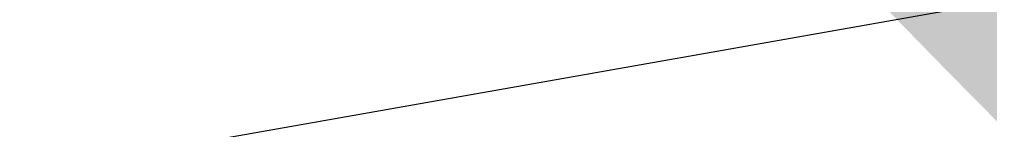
# Model space of a CAD drawing. Header units: millimetres. Extents: x 0 to 636307, y -180975 to 471719.
# Drawn here: x 575520.3 to 575534.34, y -59241.94 to -59240.34 of the extents above; entities that cross this region are included whole.
import ezdxf
from ezdxf import colors
from ezdxf.entities.mleader import LeaderData, LeaderLine
from ezdxf.enums import TextEntityAlignment as Align
from ezdxf.math import Vec2, Vec3

# ---------------------------------------------------------------- set-up
doc = ezdxf.new("R2018")
doc.units = ezdxf.units.MM
for name, color, linetype, lineweight in [('АР_Маркер экспликации', 239, 'Continuous', 13), ('АР_Номер помещения', 250, 'Continuous', 9), ('АР_Отметки', 7, 'Continuous', 5), ('АР_Размеры', 175, 'Continuous', 9), ('АР_Сущ Несущая стена', 250, 'Continuous', 50)]:
    doc.layers.add(name, color=color, linetype=linetype, lineweight=lineweight)
doc.layers.add('АР_Названия помещений', color=124, linetype='Continuous', lineweight=5, plot=False)
doc.layers.add('АР_Помещения_площадь', color=19, linetype='Continuous', lineweight=9, plot=False)
doc.styles.add('ISOCPEUR', font='', dxfattribs={"height": 250})
doc.styles.get("Standard").update_dxf_attribs({"font": 'GOST.TTF'})
doc.styles.get('ISOCPEUR').set_extended_font_data('ISOCPEUR', italic=True)

# ---------------------------------------------------------------- blocks, each defined once
blk = doc.blocks.new('_DotSmall')
at = {"color": 0, "linetype": 'ByBlock', "const_width": 0.5}
blk.add_lwpolyline([(-0.0625, 0, 1), (0.0625, 0, 1)], format="xyb", close=True, dxfattribs=at)
blk = doc.blocks.new('*U231')
at = {"color": 7, "style": 'ISOCPEUR', "width": 0.7, "flags": 1}
blk.add_attdef('КАТЕГОРИЯ', (-499.166, -2092.186), '', height=250, dxfattribs=at)
at = {"layer": 'АР_Номер помещения', "color": 7, "style": 'ISOCPEUR', "width": 0.7}
blk.add_attdef('НОМЕР_ПОМЕЩЕНИЯ', text='', height=300, dxfattribs=at).set_placement((-13874.5, 6637.552), align=Align.MIDDLE_CENTER)
at = {"layer": 'АР_Помещения_площадь', "color": 7, "lineweight": 30, "width": 0.7, "flags": 104}
blk.add_attdef('ИМЯ_ПОМЕЩЕНИЯ', text='', height=100, dxfattribs=at).set_placement((157.628, 1217.141), align=Align.MIDDLE_CENTER)
at = {"layer": 'АР_Помещения_площадь', "color": 7, "style": 'ISOCPEUR', "width": 0.7}
blk.add_attdef('ПЛОЩАДЬ_ПОМЕЩЕНИЯ', text='', height=200, dxfattribs=at).set_placement((-12654.582, 407.672), align=Align.MIDDLE_RIGHT)
blk = doc.blocks.new('*U229')
at = {"color": 7, "style": 'ISOCPEUR', "width": 0.7, "flags": 1}
blk.add_attdef('КАТЕГОРИЯ', (-499.166, -2092.186), '', height=250, dxfattribs=at)
at = {"layer": 'АР_Номер помещения', "color": 7, "style": 'ISOCPEUR', "width": 0.7}
blk.add_attdef('НОМЕР_ПОМЕЩЕНИЯ', text='', height=300, dxfattribs=at).set_placement((-17424.901, 1870.773), align=Align.MIDDLE_CENTER)
at = {"layer": 'АР_Помещения_площадь', "color": 7, "lineweight": 30, "width": 0.7, "flags": 104}
blk.add_attdef('ИМЯ_ПОМЕЩЕНИЯ', text='', height=100, dxfattribs=at).set_placement((157.628, 1217.141), align=Align.MIDDLE_CENTER)
at = {"layer": 'АР_Помещения_площадь', "color": 7, "style": 'ISOCPEUR', "width": 0.7}
blk.add_attdef('ПЛОЩАДЬ_ПОМЕЩЕНИЯ', text='', height=200, dxfattribs=at).set_placement((-12452.811, 399.356), align=Align.MIDDLE_RIGHT)

msp = doc.modelspace()

# ---------------------------------------------------------------- linework, layer by layer
at = {"layer": 'АР_Размеры', "color": 5, "lineweight": 9, "ltscale": 100, "transparency": 33554687}
for points in [[(575518.392, -59204.945), (575524.176, -59237.581, 0.414326), (575524.812, -59238.026), (575526.133, -59237.791, 0.410627), (575526.578, -59237.162), (575526.46, -59236.495, 0.492552), (575526.195, -59236.294), (575525.697, -59236.383, -0.441111), (575525.415, -59236.185), (575525.147, -59234.331, -0.208057), (575525.427, -59233.475, -0.000016), (575527.355, -59230.72, -0.439819), (575528.798, -59230.465, -0.000016), (575531.555, -59232.389, -0.208057), (575532.112, -59233.096), (575532.498, -59234.93, -0.441111), (575532.3, -59235.212), (575531.802, -59235.301, 0.492552), (575531.622, -59235.58), (575531.741, -59236.247, 0.410627), (575532.375, -59236.685), (575533.696, -59236.451, 0.414326), (575534.14, -59235.815), (575528.356, -59203.179, 0.523933)], [(575518.392, -59204.945), (575524.176, -59237.581, 0.414326), (575524.812, -59238.026), (575526.133, -59237.791, 0.410627), (575526.578, -59237.162), (575526.46, -59236.495, 0.492552), (575526.195, -59236.294), (575525.697, -59236.383, -0.441111), (575525.415, -59236.185), (575525.147, -59234.331, -0.208057), (575525.427, -59233.475, -0.000016), (575527.355, -59230.72, -0.439819), (575528.798, -59230.465, -0.000016), (575531.555, -59232.389, -0.208057), (575532.112, -59233.096), (575532.498, -59234.93, -0.441111), (575532.3, -59235.212), (575531.802, -59235.301, 0.492552), (575531.622, -59235.58), (575531.741, -59236.247, 0.410627), (575532.375, -59236.685), (575533.696, -59236.451, 0.414326), (575534.14, -59235.815), (575528.356, -59203.179, 0.523933)], [(575518.392, -59204.945), (575524.176, -59237.581, 0.414326), (575524.812, -59238.026), (575526.133, -59237.791, 0.410627), (575526.578, -59237.162), (575526.46, -59236.495, 0.492552), (575526.195, -59236.294), (575525.697, -59236.383, -0.441111), (575525.415, -59236.185), (575525.147, -59234.331, -0.208057), (575525.427, -59233.475, -0.000016), (575527.355, -59230.72, -0.439819), (575528.798, -59230.465, -0.000016), (575531.555, -59232.389, -0.208057), (575532.112, -59233.096), (575532.498, -59234.93, -0.441111), (575532.3, -59235.212), (575531.802, -59235.301, 0.492552), (575531.622, -59235.58), (575531.741, -59236.247, 0.410627), (575532.375, -59236.685), (575533.696, -59236.451, 0.414326), (575534.14, -59235.815), (575528.356, -59203.179, 0.523933)], [(575518.392, -59204.945), (575524.176, -59237.581, 0.414326), (575524.812, -59238.026), (575526.133, -59237.791, 0.410627), (575526.578, -59237.162), (575526.46, -59236.495, 0.492552), (575526.195, -59236.294), (575525.697, -59236.383, -0.441111), (575525.415, -59236.185), (575525.147, -59234.331, -0.208057), (575525.427, -59233.475, -0.000016), (575527.355, -59230.72, -0.439819), (575528.798, -59230.465, -0.000016), (575531.555, -59232.389, -0.208057), (575532.112, -59233.096), (575532.498, -59234.93, -0.441111), (575532.3, -59235.212), (575531.802, -59235.301, 0.492552), (575531.622, -59235.58), (575531.741, -59236.247, 0.410627), (575532.375, -59236.685), (575533.696, -59236.451, 0.414326), (575534.14, -59235.815), (575528.356, -59203.179, 0.523933)], [(575518.392, -59204.945), (575524.176, -59237.581, 0.414326), (575524.812, -59238.026), (575526.133, -59237.791, 0.410627), (575526.578, -59237.162), (575526.46, -59236.495, 0.492552), (575526.195, -59236.294), (575525.697, -59236.383, -0.441111), (575525.415, -59236.185), (575525.147, -59234.331, -0.208057), (575525.427, -59233.475, -0.000016), (575527.355, -59230.72, -0.439819), (575528.798, -59230.465, -0.000016), (575531.555, -59232.389, -0.208057), (575532.112, -59233.096), (575532.498, -59234.93, -0.441111), (575532.3, -59235.212), (575531.802, -59235.301, 0.492552), (575531.622, -59235.58), (575531.741, -59236.247, 0.410627), (575532.375, -59236.685), (575533.696, -59236.451, 0.414326), (575534.14, -59235.815), (575528.356, -59203.179, 0.523933)], [(575518.392, -59204.945), (575524.176, -59237.581, 0.414326), (575524.812, -59238.026), (575526.133, -59237.791, 0.410627), (575526.578, -59237.162), (575526.46, -59236.495, 0.492552), (575526.195, -59236.294), (575525.697, -59236.383, -0.441111), (575525.415, -59236.185), (575525.147, -59234.331, -0.208057), (575525.427, -59233.475, -0.000016), (575527.355, -59230.72, -0.439819), (575528.798, -59230.465, -0.000016), (575531.555, -59232.389, -0.208057), (575532.112, -59233.096), (575532.498, -59234.93, -0.441111), (575532.3, -59235.212), (575531.802, -59235.301, 0.492552), (575531.622, -59235.58), (575531.741, -59236.247, 0.410627), (575532.375, -59236.685), (575533.696, -59236.451, 0.414326), (575534.14, -59235.815), (575528.356, -59203.179, 0.523933)], [(575518.392, -59204.945), (575524.176, -59237.581, 0.414326), (575524.812, -59238.026), (575526.133, -59237.791, 0.410627), (575526.578, -59237.162), (575526.46, -59236.495, 0.492552), (575526.195, -59236.294), (575525.697, -59236.383, -0.441111), (575525.415, -59236.185), (575525.147, -59234.331, -0.208057), (575525.427, -59233.475, -0.000016), (575527.355, -59230.72, -0.439819), (575528.798, -59230.465, -0.000016), (575531.555, -59232.389, -0.208057), (575532.112, -59233.096), (575532.498, -59234.93, -0.441111), (575532.3, -59235.212), (575531.802, -59235.301, 0.492552), (575531.622, -59235.58), (575531.741, -59236.247, 0.410627), (575532.375, -59236.685), (575533.696, -59236.451, 0.414326), (575534.14, -59235.815), (575528.356, -59203.179, 0.523933)], [(575518.392, -59204.945), (575524.176, -59237.581, 0.414326), (575524.812, -59238.026), (575526.133, -59237.791, 0.410627), (575526.578, -59237.162), (575526.46, -59236.495, 0.492552), (575526.195, -59236.294), (575525.697, -59236.383, -0.441111), (575525.415, -59236.185), (575525.147, -59234.331, -0.208057), (575525.427, -59233.475, -0.000016), (575527.355, -59230.72, -0.439819), (575528.798, -59230.465, -0.000016), (575531.555, -59232.389, -0.208057), (575532.112, -59233.096), (575532.498, -59234.93, -0.441111), (575532.3, -59235.212), (575531.802, -59235.301, 0.492552), (575531.622, -59235.58), (575531.741, -59236.247, 0.410627), (575532.375, -59236.685), (575533.696, -59236.451, 0.414326), (575534.14, -59235.815), (575528.356, -59203.179, 0.523933)], [(575518.392, -59204.945), (575524.176, -59237.581, 0.414326), (575524.812, -59238.026), (575526.133, -59237.791, 0.410627), (575526.578, -59237.162), (575526.46, -59236.495, 0.492552), (575526.195, -59236.294), (575525.697, -59236.383, -0.441111), (575525.415, -59236.185), (575525.147, -59234.331, -0.208057), (575525.427, -59233.475, -0.000016), (575527.355, -59230.72, -0.439819), (575528.798, -59230.465, -0.000016), (575531.555, -59232.389, -0.208057), (575532.112, -59233.096), (575532.498, -59234.93, -0.441111), (575532.3, -59235.212), (575531.802, -59235.301, 0.492552), (575531.622, -59235.58), (575531.741, -59236.247, 0.410627), (575532.375, -59236.685), (575533.696, -59236.451, 0.414326), (575534.14, -59235.815), (575528.356, -59203.179, 0.523933)], [(575518.392, -59204.945), (575524.176, -59237.581, 0.414326), (575524.812, -59238.026), (575526.133, -59237.791, 0.410627), (575526.578, -59237.162), (575526.46, -59236.495, 0.492552), (575526.195, -59236.294), (575525.697, -59236.383, -0.441111), (575525.415, -59236.185), (575525.147, -59234.331, -0.208057), (575525.427, -59233.475, -0.000016), (575527.355, -59230.72, -0.439819), (575528.798, -59230.465, -0.000016), (575531.555, -59232.389, -0.208057), (575532.112, -59233.096), (575532.498, -59234.93, -0.441111), (575532.3, -59235.212), (575531.802, -59235.301, 0.492552), (575531.622, -59235.58), (575531.741, -59236.247, 0.410627), (575532.375, -59236.685), (575533.696, -59236.451, 0.414326), (575534.14, -59235.815), (575528.356, -59203.179, 0.523933)], [(575518.392, -59204.945), (575524.176, -59237.581, 0.414326), (575524.812, -59238.026), (575526.133, -59237.791, 0.410627), (575526.578, -59237.162), (575526.46, -59236.495, 0.492552), (575526.195, -59236.294), (575525.697, -59236.383, -0.441111), (575525.415, -59236.185), (575525.147, -59234.331, -0.208057), (575525.427, -59233.475, -0.000016), (575527.355, -59230.72, -0.439819), (575528.798, -59230.465, -0.000016), (575531.555, -59232.389, -0.208057), (575532.112, -59233.096), (575532.498, -59234.93, -0.441111), (575532.3, -59235.212), (575531.802, -59235.301, 0.492552), (575531.622, -59235.58), (575531.741, -59236.247, 0.410627), (575532.375, -59236.685), (575533.696, -59236.451, 0.414326), (575534.14, -59235.815), (575528.356, -59203.179, 0.523933)], [(575518.392, -59204.945), (575524.176, -59237.581, 0.414326), (575524.812, -59238.026), (575526.133, -59237.791, 0.410627), (575526.578, -59237.162), (575526.46, -59236.495, 0.492552), (575526.195, -59236.294), (575525.697, -59236.383, -0.441111), (575525.415, -59236.185), (575525.147, -59234.331, -0.208057), (575525.427, -59233.475, -0.000016), (575527.355, -59230.72, -0.439819), (575528.798, -59230.465, -0.000016), (575531.555, -59232.389, -0.208057), (575532.112, -59233.096), (575532.498, -59234.93, -0.441111), (575532.3, -59235.212), (575531.802, -59235.301, 0.492552), (575531.622, -59235.58), (575531.741, -59236.247, 0.410627), (575532.375, -59236.685), (575533.696, -59236.451, 0.414326), (575534.14, -59235.815), (575528.356, -59203.179, 0.523933)], [(575518.392, -59204.945), (575524.176, -59237.581, 0.414326), (575524.812, -59238.026), (575526.133, -59237.791, 0.410627), (575526.578, -59237.162), (575526.46, -59236.495, 0.492552), (575526.195, -59236.294), (575525.697, -59236.383, -0.441111), (575525.415, -59236.185), (575525.147, -59234.331, -0.208057), (575525.427, -59233.475, -0.000016), (575527.355, -59230.72, -0.439819), (575528.798, -59230.465, -0.000016), (575531.555, -59232.389, -0.208057), (575532.112, -59233.096), (575532.498, -59234.93, -0.441111), (575532.3, -59235.212), (575531.802, -59235.301, 0.492552), (575531.622, -59235.58), (575531.741, -59236.247, 0.410627), (575532.375, -59236.685), (575533.696, -59236.451, 0.414326), (575534.14, -59235.815), (575528.356, -59203.179, 0.523933)], [(575518.392, -59204.945), (575524.176, -59237.581, 0.414326), (575524.812, -59238.026), (575526.133, -59237.791, 0.410627), (575526.578, -59237.162), (575526.46, -59236.495, 0.492552), (575526.195, -59236.294), (575525.697, -59236.383, -0.441111), (575525.415, -59236.185), (575525.147, -59234.331, -0.208057), (575525.427, -59233.475, -0.000016), (575527.355, -59230.72, -0.439819), (575528.798, -59230.465, -0.000016), (575531.555, -59232.389, -0.208057), (575532.112, -59233.096), (575532.498, -59234.93, -0.441111), (575532.3, -59235.212), (575531.802, -59235.301, 0.492552), (575531.622, -59235.58), (575531.741, -59236.247, 0.410627), (575532.375, -59236.685), (575533.696, -59236.451, 0.414326), (575534.14, -59235.815), (575528.356, -59203.179, 0.523933)], [(575518.392, -59204.945), (575524.176, -59237.581, 0.414326), (575524.812, -59238.026), (575526.133, -59237.791, 0.410627), (575526.578, -59237.162), (575526.46, -59236.495, 0.492552), (575526.195, -59236.294), (575525.697, -59236.383, -0.441111), (575525.415, -59236.185), (575525.147, -59234.331, -0.208057), (575525.427, -59233.475, -0.000016), (575527.355, -59230.72, -0.439819), (575528.798, -59230.465, -0.000016), (575531.555, -59232.389, -0.208057), (575532.112, -59233.096), (575532.498, -59234.93, -0.441111), (575532.3, -59235.212), (575531.802, -59235.301, 0.492552), (575531.622, -59235.58), (575531.741, -59236.247, 0.410627), (575532.375, -59236.685), (575533.696, -59236.451, 0.414326), (575534.14, -59235.815), (575528.356, -59203.179, 0.523933)], [(575518.392, -59204.945), (575524.176, -59237.581, 0.414326), (575524.812, -59238.026), (575526.133, -59237.791, 0.410627), (575526.578, -59237.162), (575526.46, -59236.495, 0.492552), (575526.195, -59236.294), (575525.697, -59236.383, -0.441111), (575525.415, -59236.185), (575525.147, -59234.331, -0.208057), (575525.427, -59233.475, -0.000016), (575527.355, -59230.72, -0.439819), (575528.798, -59230.465, -0.000016), (575531.555, -59232.389, -0.208057), (575532.112, -59233.096), (575532.498, -59234.93, -0.441111), (575532.3, -59235.212), (575531.802, -59235.301, 0.492552), (575531.622, -59235.58), (575531.741, -59236.247, 0.410627), (575532.375, -59236.685), (575533.696, -59236.451, 0.414326), (575534.14, -59235.815), (575528.356, -59203.179, 0.523933)], [(575518.392, -59204.945), (575524.176, -59237.581, 0.414326), (575524.812, -59238.026), (575526.133, -59237.791, 0.410627), (575526.578, -59237.162), (575526.46, -59236.495, 0.492552), (575526.195, -59236.294), (575525.697, -59236.383, -0.441111), (575525.415, -59236.185), (575525.147, -59234.331, -0.208057), (575525.427, -59233.475, -0.000016), (575527.355, -59230.72, -0.439819), (575528.798, -59230.465, -0.000016), (575531.555, -59232.389, -0.208057), (575532.112, -59233.096), (575532.498, -59234.93, -0.441111), (575532.3, -59235.212), (575531.802, -59235.301, 0.492552), (575531.622, -59235.58), (575531.741, -59236.247, 0.410627), (575532.375, -59236.685), (575533.696, -59236.451, 0.414326), (575534.14, -59235.815), (575528.356, -59203.179, 0.523933)], [(575518.392, -59204.945), (575524.176, -59237.581, 0.414326), (575524.812, -59238.026), (575526.133, -59237.791, 0.410627), (575526.578, -59237.162), (575526.46, -59236.495, 0.492552), (575526.195, -59236.294), (575525.697, -59236.383, -0.441111), (575525.415, -59236.185), (575525.147, -59234.331, -0.208057), (575525.427, -59233.475, -0.000016), (575527.355, -59230.72, -0.439819), (575528.798, -59230.465, -0.000016), (575531.555, -59232.389, -0.208057), (575532.112, -59233.096), (575532.498, -59234.93, -0.441111), (575532.3, -59235.212), (575531.802, -59235.301, 0.492552), (575531.622, -59235.58), (575531.741, -59236.247, 0.410627), (575532.375, -59236.685), (575533.696, -59236.451, 0.414326), (575534.14, -59235.815), (575528.356, -59203.179, 0.523933)], [(575518.392, -59204.945), (575524.176, -59237.581, 0.414326), (575524.812, -59238.026), (575526.133, -59237.791, 0.410627), (575526.578, -59237.162), (575526.46, -59236.495, 0.492552), (575526.195, -59236.294), (575525.697, -59236.383, -0.441111), (575525.415, -59236.185), (575525.147, -59234.331, -0.208057), (575525.427, -59233.475, -0.000016), (575527.355, -59230.72, -0.439819), (575528.798, -59230.465, -0.000016), (575531.555, -59232.389, -0.208057), (575532.112, -59233.096), (575532.498, -59234.93, -0.441111), (575532.3, -59235.212), (575531.802, -59235.301, 0.492552), (575531.622, -59235.58), (575531.741, -59236.247, 0.410627), (575532.375, -59236.685), (575533.696, -59236.451, 0.414326), (575534.14, -59235.815), (575528.356, -59203.179, 0.523933)], [(575518.392, -59204.945), (575524.176, -59237.581, 0.414326), (575524.812, -59238.026), (575526.133, -59237.791, 0.410627), (575526.578, -59237.162), (575526.46, -59236.495, 0.492552), (575526.195, -59236.294), (575525.697, -59236.383, -0.441111), (575525.415, -59236.185), (575525.147, -59234.331, -0.208057), (575525.427, -59233.475, -0.000016), (575527.355, -59230.72, -0.439819), (575528.798, -59230.465, -0.000016), (575531.555, -59232.389, -0.208057), (575532.112, -59233.096), (575532.498, -59234.93, -0.441111), (575532.3, -59235.212), (575531.802, -59235.301, 0.492552), (575531.622, -59235.58), (575531.741, -59236.247, 0.410627), (575532.375, -59236.685), (575533.696, -59236.451, 0.414326), (575534.14, -59235.815), (575528.356, -59203.179, 0.523933)], [(575518.392, -59204.945), (575524.176, -59237.581, 0.414326), (575524.812, -59238.026), (575526.133, -59237.791, 0.410627), (575526.578, -59237.162), (575526.46, -59236.495, 0.492552), (575526.195, -59236.294), (575525.697, -59236.383, -0.441111), (575525.415, -59236.185), (575525.147, -59234.331, -0.208057), (575525.427, -59233.475, -0.000016), (575527.355, -59230.72, -0.439819), (575528.798, -59230.465, -0.000016), (575531.555, -59232.389, -0.208057), (575532.112, -59233.096), (575532.498, -59234.93, -0.441111), (575532.3, -59235.212), (575531.802, -59235.301, 0.492552), (575531.622, -59235.58), (575531.741, -59236.247, 0.410627), (575532.375, -59236.685), (575533.696, -59236.451, 0.414326), (575534.14, -59235.815), (575528.356, -59203.179, 0.523933)], [(575518.392, -59204.945), (575524.176, -59237.581, 0.414326), (575524.812, -59238.026), (575526.133, -59237.791, 0.410627), (575526.578, -59237.162), (575526.46, -59236.495, 0.492552), (575526.195, -59236.294), (575525.697, -59236.383, -0.441111), (575525.415, -59236.185), (575525.147, -59234.331, -0.208057), (575525.427, -59233.475, -0.000016), (575527.355, -59230.72, -0.439819), (575528.798, -59230.465, -0.000016), (575531.555, -59232.389, -0.208057), (575532.112, -59233.096), (575532.498, -59234.93, -0.441111), (575532.3, -59235.212), (575531.802, -59235.301, 0.492552), (575531.622, -59235.58), (575531.741, -59236.247, 0.410627), (575532.375, -59236.685), (575533.696, -59236.451, 0.414326), (575534.14, -59235.815), (575528.356, -59203.179, 0.523933)], [(575518.392, -59204.945), (575524.176, -59237.581, 0.414326), (575524.812, -59238.026), (575526.133, -59237.791, 0.410627), (575526.578, -59237.162), (575526.46, -59236.495, 0.492552), (575526.195, -59236.294), (575525.697, -59236.383, -0.441111), (575525.415, -59236.185), (575525.147, -59234.331, -0.208057), (575525.427, -59233.475, -0.000016), (575527.355, -59230.72, -0.439819), (575528.798, -59230.465, -0.000016), (575531.555, -59232.389, -0.208057), (575532.112, -59233.096), (575532.498, -59234.93, -0.441111), (575532.3, -59235.212), (575531.802, -59235.301, 0.492552), (575531.622, -59235.58), (575531.741, -59236.247, 0.410627), (575532.375, -59236.685), (575533.696, -59236.451, 0.414326), (575534.14, -59235.815), (575528.356, -59203.179, 0.523933)], [(575518.392, -59204.945), (575524.176, -59237.581, 0.414326), (575524.812, -59238.026), (575526.133, -59237.791, 0.410627), (575526.578, -59237.162), (575526.46, -59236.495, 0.492552), (575526.195, -59236.294), (575525.697, -59236.383, -0.441111), (575525.415, -59236.185), (575525.147, -59234.331, -0.208057), (575525.427, -59233.475, -0.000016), (575527.355, -59230.72, -0.439819), (575528.798, -59230.465, -0.000016), (575531.555, -59232.389, -0.208057), (575532.112, -59233.096), (575532.498, -59234.93, -0.441111), (575532.3, -59235.212), (575531.802, -59235.301, 0.492552), (575531.622, -59235.58), (575531.741, -59236.247, 0.410627), (575532.375, -59236.685), (575533.696, -59236.451, 0.414326), (575534.14, -59235.815), (575528.356, -59203.179, 0.523933)], [(575518.392, -59204.945), (575524.176, -59237.581, 0.414326), (575524.812, -59238.026), (575526.133, -59237.791, 0.410627), (575526.578, -59237.162), (575526.46, -59236.495, 0.492552), (575526.195, -59236.294), (575525.697, -59236.383, -0.441111), (575525.415, -59236.185), (575525.147, -59234.331, -0.208057), (575525.427, -59233.475, -0.000016), (575527.355, -59230.72, -0.439819), (575528.798, -59230.465, -0.000016), (575531.555, -59232.389, -0.208057), (575532.112, -59233.096), (575532.498, -59234.93, -0.441111), (575532.3, -59235.212), (575531.802, -59235.301, 0.492552), (575531.622, -59235.58), (575531.741, -59236.247, 0.410627), (575532.375, -59236.685), (575533.696, -59236.451, 0.414326), (575534.14, -59235.815), (575528.356, -59203.179, 0.523933)], [(575518.392, -59204.945), (575524.176, -59237.581, 0.414326), (575524.812, -59238.026), (575526.133, -59237.791, 0.410627), (575526.578, -59237.162), (575526.46, -59236.495, 0.492552), (575526.195, -59236.294), (575525.697, -59236.383, -0.441111), (575525.415, -59236.185), (575525.147, -59234.331, -0.208057), (575525.427, -59233.475, -0.000016), (575527.355, -59230.72, -0.439819), (575528.798, -59230.465, -0.000016), (575531.555, -59232.389, -0.208057), (575532.112, -59233.096), (575532.498, -59234.93, -0.441111), (575532.3, -59235.212), (575531.802, -59235.301, 0.492552), (575531.622, -59235.58), (575531.741, -59236.247, 0.410627), (575532.375, -59236.685), (575533.696, -59236.451, 0.414326), (575534.14, -59235.815), (575528.356, -59203.179, 0.523933)], [(575518.392, -59204.945), (575524.176, -59237.581, 0.414326), (575524.812, -59238.026), (575526.133, -59237.791, 0.410627), (575526.578, -59237.162), (575526.46, -59236.495, 0.492552), (575526.195, -59236.294), (575525.697, -59236.383, -0.441111), (575525.415, -59236.185), (575525.147, -59234.331, -0.208057), (575525.427, -59233.475, -0.000016), (575527.355, -59230.72, -0.439819), (575528.798, -59230.465, -0.000016), (575531.555, -59232.389, -0.208057), (575532.112, -59233.096), (575532.498, -59234.93, -0.441111), (575532.3, -59235.212), (575531.802, -59235.301, 0.492552), (575531.622, -59235.58), (575531.741, -59236.247, 0.410627), (575532.375, -59236.685), (575533.696, -59236.451, 0.414326), (575534.14, -59235.815), (575528.356, -59203.179, 0.523933)], [(575518.392, -59204.945), (575524.176, -59237.581, 0.414326), (575524.812, -59238.026), (575526.133, -59237.791, 0.410627), (575526.578, -59237.162), (575526.46, -59236.495, 0.492552), (575526.195, -59236.294), (575525.697, -59236.383, -0.441111), (575525.415, -59236.185), (575525.147, -59234.331, -0.208057), (575525.427, -59233.475, -0.000016), (575527.355, -59230.72, -0.439819), (575528.798, -59230.465, -0.000016), (575531.555, -59232.389, -0.208057), (575532.112, -59233.096), (575532.498, -59234.93, -0.441111), (575532.3, -59235.212), (575531.802, -59235.301, 0.492552), (575531.622, -59235.58), (575531.741, -59236.247, 0.410627), (575532.375, -59236.685), (575533.696, -59236.451, 0.414326), (575534.14, -59235.815), (575528.356, -59203.179, 0.523933)], [(575518.392, -59204.945), (575524.176, -59237.581, 0.414326), (575524.812, -59238.026), (575526.133, -59237.791, 0.410627), (575526.578, -59237.162), (575526.46, -59236.495, 0.492552), (575526.195, -59236.294), (575525.697, -59236.383, -0.441111), (575525.415, -59236.185), (575525.147, -59234.331, -0.208057), (575525.427, -59233.475, -0.000016), (575527.355, -59230.72, -0.439819), (575528.798, -59230.465, -0.000016), (575531.555, -59232.389, -0.208057), (575532.112, -59233.096), (575532.498, -59234.93, -0.441111), (575532.3, -59235.212), (575531.802, -59235.301, 0.492552), (575531.622, -59235.58), (575531.741, -59236.247, 0.410627), (575532.375, -59236.685), (575533.696, -59236.451, 0.414326), (575534.14, -59235.815), (575528.356, -59203.179, 0.523933)], [(575518.392, -59204.945), (575524.176, -59237.581, 0.414326), (575524.812, -59238.026), (575526.133, -59237.791, 0.410627), (575526.578, -59237.162), (575526.46, -59236.495, 0.492552), (575526.195, -59236.294), (575525.697, -59236.383, -0.441111), (575525.415, -59236.185), (575525.147, -59234.331, -0.208057), (575525.427, -59233.475, -0.000016), (575527.355, -59230.72, -0.439819), (575528.798, -59230.465, -0.000016), (575531.555, -59232.389, -0.208057), (575532.112, -59233.096), (575532.498, -59234.93, -0.441111), (575532.3, -59235.212), (575531.802, -59235.301, 0.492552), (575531.622, -59235.58), (575531.741, -59236.247, 0.410627), (575532.375, -59236.685), (575533.696, -59236.451, 0.414326), (575534.14, -59235.815), (575528.356, -59203.179, 0.523933)], [(575518.392, -59204.945), (575524.176, -59237.581, 0.414326), (575524.812, -59238.026), (575526.133, -59237.791, 0.410627), (575526.578, -59237.162), (575526.46, -59236.495, 0.492552), (575526.195, -59236.294), (575525.697, -59236.383, -0.441111), (575525.415, -59236.185), (575525.147, -59234.331, -0.208057), (575525.427, -59233.475, -0.000016), (575527.355, -59230.72, -0.439819), (575528.798, -59230.465, -0.000016), (575531.555, -59232.389, -0.208057), (575532.112, -59233.096), (575532.498, -59234.93, -0.441111), (575532.3, -59235.212), (575531.802, -59235.301, 0.492552), (575531.622, -59235.58), (575531.741, -59236.247, 0.410627), (575532.375, -59236.685), (575533.696, -59236.451, 0.414326), (575534.14, -59235.815), (575528.356, -59203.179, 0.523933)], [(575518.392, -59204.945), (575524.176, -59237.581, 0.414326), (575524.812, -59238.026), (575526.133, -59237.791, 0.410627), (575526.578, -59237.162), (575526.46, -59236.495, 0.492552), (575526.195, -59236.294), (575525.697, -59236.383, -0.441111), (575525.415, -59236.185), (575525.147, -59234.331, -0.208057), (575525.427, -59233.475, -0.000016), (575527.355, -59230.72, -0.439819), (575528.798, -59230.465, -0.000016), (575531.555, -59232.389, -0.208057), (575532.112, -59233.096), (575532.498, -59234.93, -0.441111), (575532.3, -59235.212), (575531.802, -59235.301, 0.492552), (575531.622, -59235.58), (575531.741, -59236.247, 0.410627), (575532.375, -59236.685), (575533.696, -59236.451, 0.414326), (575534.14, -59235.815), (575528.356, -59203.179, 0.523933)], [(575518.392, -59204.945), (575524.176, -59237.581, 0.414326), (575524.812, -59238.026), (575526.133, -59237.791, 0.410627), (575526.578, -59237.162), (575526.46, -59236.495, 0.492552), (575526.195, -59236.294), (575525.697, -59236.383, -0.441111), (575525.415, -59236.185), (575525.147, -59234.331, -0.208057), (575525.427, -59233.475, -0.000016), (575527.355, -59230.72, -0.439819), (575528.798, -59230.465, -0.000016), (575531.555, -59232.389, -0.208057), (575532.112, -59233.096), (575532.498, -59234.93, -0.441111), (575532.3, -59235.212), (575531.802, -59235.301, 0.492552), (575531.622, -59235.58), (575531.741, -59236.247, 0.410627), (575532.375, -59236.685), (575533.696, -59236.451, 0.414326), (575534.14, -59235.815), (575528.356, -59203.179, 0.523933)], [(575518.392, -59204.945), (575524.176, -59237.581, 0.414326), (575524.812, -59238.026), (575526.133, -59237.791, 0.410627), (575526.578, -59237.162), (575526.46, -59236.495, 0.492552), (575526.195, -59236.294), (575525.697, -59236.383, -0.441111), (575525.415, -59236.185), (575525.147, -59234.331, -0.208057), (575525.427, -59233.475, -0.000016), (575527.355, -59230.72, -0.439819), (575528.798, -59230.465, -0.000016), (575531.555, -59232.389, -0.208057), (575532.112, -59233.096), (575532.498, -59234.93, -0.441111), (575532.3, -59235.212), (575531.802, -59235.301, 0.492552), (575531.622, -59235.58), (575531.741, -59236.247, 0.410627), (575532.375, -59236.685), (575533.696, -59236.451, 0.414326), (575534.14, -59235.815), (575528.356, -59203.179, 0.523933)], [(575518.392, -59204.945), (575524.176, -59237.581, 0.414326), (575524.812, -59238.026), (575526.133, -59237.791, 0.410627), (575526.578, -59237.162), (575526.46, -59236.495, 0.492552), (575526.195, -59236.294), (575525.697, -59236.383, -0.441111), (575525.415, -59236.185), (575525.147, -59234.331, -0.208057), (575525.427, -59233.475, -0.000016), (575527.355, -59230.72, -0.439819), (575528.798, -59230.465, -0.000016), (575531.555, -59232.389, -0.208057), (575532.112, -59233.096), (575532.498, -59234.93, -0.441111), (575532.3, -59235.212), (575531.802, -59235.301, 0.492552), (575531.622, -59235.58), (575531.741, -59236.247, 0.410627), (575532.375, -59236.685), (575533.696, -59236.451, 0.414326), (575534.14, -59235.815), (575528.356, -59203.179, 0.523933)], [(575518.392, -59204.945), (575524.176, -59237.581, 0.414326), (575524.812, -59238.026), (575526.133, -59237.791, 0.410627), (575526.578, -59237.162), (575526.46, -59236.495, 0.492552), (575526.195, -59236.294), (575525.697, -59236.383, -0.441111), (575525.415, -59236.185), (575525.147, -59234.331, -0.208057), (575525.427, -59233.475, -0.000016), (575527.355, -59230.72, -0.439819), (575528.798, -59230.465, -0.000016), (575531.555, -59232.389, -0.208057), (575532.112, -59233.096), (575532.498, -59234.93, -0.441111), (575532.3, -59235.212), (575531.802, -59235.301, 0.492552), (575531.622, -59235.58), (575531.741, -59236.247, 0.410627), (575532.375, -59236.685), (575533.696, -59236.451, 0.414326), (575534.14, -59235.815), (575528.356, -59203.179, 0.523933)], [(575518.392, -59204.945), (575524.176, -59237.581, 0.414326), (575524.812, -59238.026), (575526.133, -59237.791, 0.410627), (575526.578, -59237.162), (575526.46, -59236.495, 0.492552), (575526.195, -59236.294), (575525.697, -59236.383, -0.441111), (575525.415, -59236.185), (575525.147, -59234.331, -0.208057), (575525.427, -59233.475, -0.000016), (575527.355, -59230.72, -0.439819), (575528.798, -59230.465, -0.000016), (575531.555, -59232.389, -0.208057), (575532.112, -59233.096), (575532.498, -59234.93, -0.441111), (575532.3, -59235.212), (575531.802, -59235.301, 0.492552), (575531.622, -59235.58), (575531.741, -59236.247, 0.410627), (575532.375, -59236.685), (575533.696, -59236.451, 0.414326), (575534.14, -59235.815), (575528.356, -59203.179, 0.523933)], [(575518.392, -59204.945), (575524.176, -59237.581, 0.414326), (575524.812, -59238.026), (575526.133, -59237.791, 0.410627), (575526.578, -59237.162), (575526.46, -59236.495, 0.492552), (575526.195, -59236.294), (575525.697, -59236.383, -0.441111), (575525.415, -59236.185), (575525.147, -59234.331, -0.208057), (575525.427, -59233.475, -0.000016), (575527.355, -59230.72, -0.439819), (575528.798, -59230.465, -0.000016), (575531.555, -59232.389, -0.208057), (575532.112, -59233.096), (575532.498, -59234.93, -0.441111), (575532.3, -59235.212), (575531.802, -59235.301, 0.492552), (575531.622, -59235.58), (575531.741, -59236.247, 0.410627), (575532.375, -59236.685), (575533.696, -59236.451, 0.414326), (575534.14, -59235.815), (575528.356, -59203.179, 0.523933)], [(575518.392, -59204.945), (575524.176, -59237.581, 0.414326), (575524.812, -59238.026), (575526.133, -59237.791, 0.410627), (575526.578, -59237.162), (575526.46, -59236.495, 0.492552), (575526.195, -59236.294), (575525.697, -59236.383, -0.441111), (575525.415, -59236.185), (575525.147, -59234.331, -0.208057), (575525.427, -59233.475, -0.000016), (575527.355, -59230.72, -0.439819), (575528.798, -59230.465, -0.000016), (575531.555, -59232.389, -0.208057), (575532.112, -59233.096), (575532.498, -59234.93, -0.441111), (575532.3, -59235.212), (575531.802, -59235.301, 0.492552), (575531.622, -59235.58), (575531.741, -59236.247, 0.410627), (575532.375, -59236.685), (575533.696, -59236.451, 0.414326), (575534.14, -59235.815), (575528.356, -59203.179, 0.523933)], [(575518.392, -59204.945), (575524.176, -59237.581, 0.414326), (575524.812, -59238.026), (575526.133, -59237.791, 0.410627), (575526.578, -59237.162), (575526.46, -59236.495, 0.492552), (575526.195, -59236.294), (575525.697, -59236.383, -0.441111), (575525.415, -59236.185), (575525.147, -59234.331, -0.208057), (575525.427, -59233.475, -0.000016), (575527.355, -59230.72, -0.439819), (575528.798, -59230.465, -0.000016), (575531.555, -59232.389, -0.208057), (575532.112, -59233.096), (575532.498, -59234.93, -0.441111), (575532.3, -59235.212), (575531.802, -59235.301, 0.492552), (575531.622, -59235.58), (575531.741, -59236.247, 0.410627), (575532.375, -59236.685), (575533.696, -59236.451, 0.414326), (575534.14, -59235.815), (575528.356, -59203.179, 0.523933)], [(575518.392, -59204.945), (575524.176, -59237.581, 0.414326), (575524.812, -59238.026), (575526.133, -59237.791, 0.410627), (575526.578, -59237.162), (575526.46, -59236.495, 0.492552), (575526.195, -59236.294), (575525.697, -59236.383, -0.441111), (575525.415, -59236.185), (575525.147, -59234.331, -0.208057), (575525.427, -59233.475, -0.000016), (575527.355, -59230.72, -0.439819), (575528.798, -59230.465, -0.000016), (575531.555, -59232.389, -0.208057), (575532.112, -59233.096), (575532.498, -59234.93, -0.441111), (575532.3, -59235.212), (575531.802, -59235.301, 0.492552), (575531.622, -59235.58), (575531.741, -59236.247, 0.410627), (575532.375, -59236.685), (575533.696, -59236.451, 0.414326), (575534.14, -59235.815), (575528.356, -59203.179, 0.523933)], [(575518.392, -59204.945), (575524.176, -59237.581, 0.414326), (575524.812, -59238.026), (575526.133, -59237.791, 0.410627), (575526.578, -59237.162), (575526.46, -59236.495, 0.492552), (575526.195, -59236.294), (575525.697, -59236.383, -0.441111), (575525.415, -59236.185), (575525.147, -59234.331, -0.208057), (575525.427, -59233.475, -0.000016), (575527.355, -59230.72, -0.439819), (575528.798, -59230.465, -0.000016), (575531.555, -59232.389, -0.208057), (575532.112, -59233.096), (575532.498, -59234.93, -0.441111), (575532.3, -59235.212), (575531.802, -59235.301, 0.492552), (575531.622, -59235.58), (575531.741, -59236.247, 0.410627), (575532.375, -59236.685), (575533.696, -59236.451, 0.414326), (575534.14, -59235.815), (575528.356, -59203.179, 0.523933)], [(575518.392, -59204.945), (575524.176, -59237.581, 0.414326), (575524.812, -59238.026), (575526.133, -59237.791, 0.410627), (575526.578, -59237.162), (575526.46, -59236.495, 0.492552), (575526.195, -59236.294), (575525.697, -59236.383, -0.441111), (575525.415, -59236.185), (575525.147, -59234.331, -0.208057), (575525.427, -59233.475, -0.000016), (575527.355, -59230.72, -0.439819), (575528.798, -59230.465, -0.000016), (575531.555, -59232.389, -0.208057), (575532.112, -59233.096), (575532.498, -59234.93, -0.441111), (575532.3, -59235.212), (575531.802, -59235.301, 0.492552), (575531.622, -59235.58), (575531.741, -59236.247, 0.410627), (575532.375, -59236.685), (575533.696, -59236.451, 0.414326), (575534.14, -59235.815), (575528.356, -59203.179, 0.523933)], [(575518.392, -59204.945), (575524.176, -59237.581, 0.414326), (575524.812, -59238.026), (575526.133, -59237.791, 0.410627), (575526.578, -59237.162), (575526.46, -59236.495, 0.492552), (575526.195, -59236.294), (575525.697, -59236.383, -0.441111), (575525.415, -59236.185), (575525.147, -59234.331, -0.208057), (575525.427, -59233.475, -0.000016), (575527.355, -59230.72, -0.439819), (575528.798, -59230.465, -0.000016), (575531.555, -59232.389, -0.208057), (575532.112, -59233.096), (575532.498, -59234.93, -0.441111), (575532.3, -59235.212), (575531.802, -59235.301, 0.492552), (575531.622, -59235.58), (575531.741, -59236.247, 0.410627), (575532.375, -59236.685), (575533.696, -59236.451, 0.414326), (575534.14, -59235.815), (575528.356, -59203.179, 0.523933)], [(575549.652, -59237.389), (575510.03, -59244.412), (575509.635, -59244.977), (575509.742, -59245.578), (575510.702, -59245.407), (575511.106, -59247.688, -0.414362), (575510.859, -59248.042), (575504.256, -59249.212, -0.414326), (575503.055, -59248.372), (575502.778, -59246.812), (575503.859, -59246.62), (575503.753, -59246.02), (575503.067, -59245.646), (575499.706, -59246.242, 0.551224), (575499.511, -59246.719), (575501.321, -59249.246, -0.267349), (575501.421, -59250.275)], [(575549.652, -59237.389), (575510.03, -59244.412), (575509.635, -59244.977), (575509.742, -59245.578), (575510.702, -59245.407), (575511.106, -59247.688, -0.414362), (575510.859, -59248.042), (575504.256, -59249.212, -0.414326), (575503.055, -59248.372), (575502.778, -59246.812), (575503.859, -59246.62), (575503.753, -59246.02), (575503.067, -59245.646), (575499.706, -59246.242, 0.551224), (575499.511, -59246.719), (575501.321, -59249.246, -0.267349), (575501.421, -59250.275)], [(575549.652, -59237.389), (575510.03, -59244.412), (575509.635, -59244.977), (575509.742, -59245.578), (575510.702, -59245.407), (575511.106, -59247.688, -0.414362), (575510.859, -59248.042), (575504.256, -59249.212, -0.414326), (575503.055, -59248.372), (575502.778, -59246.812), (575503.859, -59246.62), (575503.753, -59246.02), (575503.067, -59245.646), (575499.706, -59246.242, 0.551224), (575499.511, -59246.719), (575501.321, -59249.246, -0.267349), (575501.421, -59250.275)], [(575549.652, -59237.389), (575510.03, -59244.412), (575509.635, -59244.977), (575509.742, -59245.578), (575510.702, -59245.407), (575511.106, -59247.688, -0.414362), (575510.859, -59248.042), (575504.256, -59249.212, -0.414326), (575503.055, -59248.372), (575502.778, -59246.812), (575503.859, -59246.62), (575503.753, -59246.02), (575503.067, -59245.646), (575499.706, -59246.242, 0.551224), (575499.511, -59246.719), (575501.321, -59249.246, -0.267349), (575501.421, -59250.275)], [(575549.652, -59237.389), (575510.03, -59244.412), (575509.635, -59244.977), (575509.742, -59245.578), (575510.702, -59245.407), (575511.106, -59247.688, -0.414362), (575510.859, -59248.042), (575504.256, -59249.212, -0.414326), (575503.055, -59248.372), (575502.778, -59246.812), (575503.859, -59246.62), (575503.753, -59246.02), (575503.067, -59245.646), (575499.706, -59246.242, 0.551224), (575499.511, -59246.719), (575501.321, -59249.246, -0.267349), (575501.421, -59250.275)], [(575549.652, -59237.389), (575510.03, -59244.412), (575509.635, -59244.977), (575509.742, -59245.578), (575510.702, -59245.407), (575511.106, -59247.688, -0.414362), (575510.859, -59248.042), (575504.256, -59249.212, -0.414326), (575503.055, -59248.372), (575502.778, -59246.812), (575503.859, -59246.62), (575503.753, -59246.02), (575503.067, -59245.646), (575499.706, -59246.242, 0.551224), (575499.511, -59246.719), (575501.321, -59249.246, -0.267349), (575501.421, -59250.275)], [(575549.652, -59237.389), (575510.03, -59244.412), (575509.635, -59244.977), (575509.742, -59245.578), (575510.702, -59245.407), (575511.106, -59247.688, -0.414362), (575510.859, -59248.042), (575504.256, -59249.212, -0.414326), (575503.055, -59248.372), (575502.778, -59246.812), (575503.859, -59246.62), (575503.753, -59246.02), (575503.067, -59245.646), (575499.706, -59246.242, 0.551224), (575499.511, -59246.719), (575501.321, -59249.246, -0.267349), (575501.421, -59250.275)], [(575549.652, -59237.389), (575510.03, -59244.412), (575509.635, -59244.977), (575509.742, -59245.578), (575510.702, -59245.407), (575511.106, -59247.688, -0.414362), (575510.859, -59248.042), (575504.256, -59249.212, -0.414326), (575503.055, -59248.372), (575502.778, -59246.812), (575503.859, -59246.62), (575503.753, -59246.02), (575503.067, -59245.646), (575499.706, -59246.242, 0.551224), (575499.511, -59246.719), (575501.321, -59249.246, -0.267349), (575501.421, -59250.275)], [(575549.652, -59237.389), (575510.03, -59244.412), (575509.635, -59244.977), (575509.742, -59245.578), (575510.702, -59245.407), (575511.106, -59247.688, -0.414362), (575510.859, -59248.042), (575504.256, -59249.212, -0.414326), (575503.055, -59248.372), (575502.778, -59246.812), (575503.859, -59246.62), (575503.753, -59246.02), (575503.067, -59245.646), (575499.706, -59246.242, 0.551224), (575499.511, -59246.719), (575501.321, -59249.246, -0.267349), (575501.421, -59250.275)], [(575549.652, -59237.389), (575510.03, -59244.412), (575509.635, -59244.977), (575509.742, -59245.578), (575510.702, -59245.407), (575511.106, -59247.688, -0.414362), (575510.859, -59248.042), (575504.256, -59249.212, -0.414326), (575503.055, -59248.372), (575502.778, -59246.812), (575503.859, -59246.62), (575503.753, -59246.02), (575503.067, -59245.646), (575499.706, -59246.242, 0.551224), (575499.511, -59246.719), (575501.321, -59249.246, -0.267349), (575501.421, -59250.275)], [(575549.652, -59237.389), (575510.03, -59244.412), (575509.635, -59244.977), (575509.742, -59245.578), (575510.702, -59245.407), (575511.106, -59247.688, -0.414362), (575510.859, -59248.042), (575504.256, -59249.212, -0.414326), (575503.055, -59248.372), (575502.778, -59246.812), (575503.859, -59246.62), (575503.753, -59246.02), (575503.067, -59245.646), (575499.706, -59246.242, 0.551224), (575499.511, -59246.719), (575501.321, -59249.246, -0.267349), (575501.421, -59250.275)], [(575549.652, -59237.389), (575510.03, -59244.412), (575509.635, -59244.977), (575509.742, -59245.578), (575510.702, -59245.407), (575511.106, -59247.688, -0.414362), (575510.859, -59248.042), (575504.256, -59249.212, -0.414326), (575503.055, -59248.372), (575502.778, -59246.812), (575503.859, -59246.62), (575503.753, -59246.02), (575503.067, -59245.646), (575499.706, -59246.242, 0.551224), (575499.511, -59246.719), (575501.321, -59249.246, -0.267349), (575501.421, -59250.275)], [(575549.652, -59237.389), (575510.03, -59244.412), (575509.635, -59244.977), (575509.742, -59245.578), (575510.702, -59245.407), (575511.106, -59247.688, -0.414362), (575510.859, -59248.042), (575504.256, -59249.212, -0.414326), (575503.055, -59248.372), (575502.778, -59246.812), (575503.859, -59246.62), (575503.753, -59246.02), (575503.067, -59245.646), (575499.706, -59246.242, 0.551224), (575499.511, -59246.719), (575501.321, -59249.246, -0.267349), (575501.421, -59250.275)], [(575549.652, -59237.389), (575510.03, -59244.412), (575509.635, -59244.977), (575509.742, -59245.578), (575510.702, -59245.407), (575511.106, -59247.688, -0.414362), (575510.859, -59248.042), (575504.256, -59249.212, -0.414326), (575503.055, -59248.372), (575502.778, -59246.812), (575503.859, -59246.62), (575503.753, -59246.02), (575503.067, -59245.646), (575499.706, -59246.242, 0.551224), (575499.511, -59246.719), (575501.321, -59249.246, -0.267349), (575501.421, -59250.275)], [(575549.652, -59237.389), (575510.03, -59244.412), (575509.635, -59244.977), (575509.742, -59245.578), (575510.702, -59245.407), (575511.106, -59247.688, -0.414362), (575510.859, -59248.042), (575504.256, -59249.212, -0.414326), (575503.055, -59248.372), (575502.778, -59246.812), (575503.859, -59246.62), (575503.753, -59246.02), (575503.067, -59245.646), (575499.706, -59246.242, 0.551224), (575499.511, -59246.719), (575501.321, -59249.246, -0.267349), (575501.421, -59250.275)], [(575549.652, -59237.389), (575510.03, -59244.412), (575509.635, -59244.977), (575509.742, -59245.578), (575510.702, -59245.407), (575511.106, -59247.688, -0.414362), (575510.859, -59248.042), (575504.256, -59249.212, -0.414326), (575503.055, -59248.372), (575502.778, -59246.812), (575503.859, -59246.62), (575503.753, -59246.02), (575503.067, -59245.646), (575499.706, -59246.242, 0.551224), (575499.511, -59246.719), (575501.321, -59249.246, -0.267349), (575501.421, -59250.275)], [(575549.652, -59237.389), (575510.03, -59244.412), (575509.635, -59244.977), (575509.742, -59245.578), (575510.702, -59245.407), (575511.106, -59247.688, -0.414362), (575510.859, -59248.042), (575504.256, -59249.212, -0.414326), (575503.055, -59248.372), (575502.778, -59246.812), (575503.859, -59246.62), (575503.753, -59246.02), (575503.067, -59245.646), (575499.706, -59246.242, 0.551224), (575499.511, -59246.719), (575501.321, -59249.246, -0.267349), (575501.421, -59250.275)], [(575549.652, -59237.389), (575510.03, -59244.412), (575509.635, -59244.977), (575509.742, -59245.578), (575510.702, -59245.407), (575511.106, -59247.688, -0.414362), (575510.859, -59248.042), (575504.256, -59249.212, -0.414326), (575503.055, -59248.372), (575502.778, -59246.812), (575503.859, -59246.62), (575503.753, -59246.02), (575503.067, -59245.646), (575499.706, -59246.242, 0.551224), (575499.511, -59246.719), (575501.321, -59249.246, -0.267349), (575501.421, -59250.275)], [(575549.652, -59237.389), (575510.03, -59244.412), (575509.635, -59244.977), (575509.742, -59245.578), (575510.702, -59245.407), (575511.106, -59247.688, -0.414362), (575510.859, -59248.042), (575504.256, -59249.212, -0.414326), (575503.055, -59248.372), (575502.778, -59246.812), (575503.859, -59246.62), (575503.753, -59246.02), (575503.067, -59245.646), (575499.706, -59246.242, 0.551224), (575499.511, -59246.719), (575501.321, -59249.246, -0.267349), (575501.421, -59250.275)], [(575549.652, -59237.389), (575510.03, -59244.412), (575509.635, -59244.977), (575509.742, -59245.578), (575510.702, -59245.407), (575511.106, -59247.688, -0.414362), (575510.859, -59248.042), (575504.256, -59249.212, -0.414326), (575503.055, -59248.372), (575502.778, -59246.812), (575503.859, -59246.62), (575503.753, -59246.02), (575503.067, -59245.646), (575499.706, -59246.242, 0.551224), (575499.511, -59246.719), (575501.321, -59249.246, -0.267349), (575501.421, -59250.275)], [(575549.652, -59237.389), (575510.03, -59244.412), (575509.635, -59244.977), (575509.742, -59245.578), (575510.702, -59245.407), (575511.106, -59247.688, -0.414362), (575510.859, -59248.042), (575504.256, -59249.212, -0.414326), (575503.055, -59248.372), (575502.778, -59246.812), (575503.859, -59246.62), (575503.753, -59246.02), (575503.067, -59245.646), (575499.706, -59246.242, 0.551224), (575499.511, -59246.719), (575501.321, -59249.246, -0.267349), (575501.421, -59250.275)], [(575549.652, -59237.389), (575510.03, -59244.412), (575509.635, -59244.977), (575509.742, -59245.578), (575510.702, -59245.407), (575511.106, -59247.688, -0.414362), (575510.859, -59248.042), (575504.256, -59249.212, -0.414326), (575503.055, -59248.372), (575502.778, -59246.812), (575503.859, -59246.62), (575503.753, -59246.02), (575503.067, -59245.646), (575499.706, -59246.242, 0.551224), (575499.511, -59246.719), (575501.321, -59249.246, -0.267349), (575501.421, -59250.275)], [(575549.652, -59237.389), (575510.03, -59244.412), (575509.635, -59244.977), (575509.742, -59245.578), (575510.702, -59245.407), (575511.106, -59247.688, -0.414362), (575510.859, -59248.042), (575504.256, -59249.212, -0.414326), (575503.055, -59248.372), (575502.778, -59246.812), (575503.859, -59246.62), (575503.753, -59246.02), (575503.067, -59245.646), (575499.706, -59246.242, 0.551224), (575499.511, -59246.719), (575501.321, -59249.246, -0.267349), (575501.421, -59250.275)], [(575549.652, -59237.389), (575510.03, -59244.412), (575509.635, -59244.977), (575509.742, -59245.578), (575510.702, -59245.407), (575511.106, -59247.688, -0.414362), (575510.859, -59248.042), (575504.256, -59249.212, -0.414326), (575503.055, -59248.372), (575502.778, -59246.812), (575503.859, -59246.62), (575503.753, -59246.02), (575503.067, -59245.646), (575499.706, -59246.242, 0.551224), (575499.511, -59246.719), (575501.321, -59249.246, -0.267349), (575501.421, -59250.275)], [(575549.652, -59237.389), (575510.03, -59244.412), (575509.635, -59244.977), (575509.742, -59245.578), (575510.702, -59245.407), (575511.106, -59247.688, -0.414362), (575510.859, -59248.042), (575504.256, -59249.212, -0.414326), (575503.055, -59248.372), (575502.778, -59246.812), (575503.859, -59246.62), (575503.753, -59246.02), (575503.067, -59245.646), (575499.706, -59246.242, 0.551224), (575499.511, -59246.719), (575501.321, -59249.246, -0.267349), (575501.421, -59250.275)], [(575549.652, -59237.389), (575510.03, -59244.412), (575509.635, -59244.977), (575509.742, -59245.578), (575510.702, -59245.407), (575511.106, -59247.688, -0.414362), (575510.859, -59248.042), (575504.256, -59249.212, -0.414326), (575503.055, -59248.372), (575502.778, -59246.812), (575503.859, -59246.62), (575503.753, -59246.02), (575503.067, -59245.646), (575499.706, -59246.242, 0.551224), (575499.511, -59246.719), (575501.321, -59249.246, -0.267349), (575501.421, -59250.275)], [(575549.652, -59237.389), (575510.03, -59244.412), (575509.635, -59244.977), (575509.742, -59245.578), (575510.702, -59245.407), (575511.106, -59247.688, -0.414362), (575510.859, -59248.042), (575504.256, -59249.212, -0.414326), (575503.055, -59248.372), (575502.778, -59246.812), (575503.859, -59246.62), (575503.753, -59246.02), (575503.067, -59245.646), (575499.706, -59246.242, 0.551224), (575499.511, -59246.719), (575501.321, -59249.246, -0.267349), (575501.421, -59250.275)], [(575549.652, -59237.389), (575510.03, -59244.412), (575509.635, -59244.977), (575509.742, -59245.578), (575510.702, -59245.407), (575511.106, -59247.688, -0.414362), (575510.859, -59248.042), (575504.256, -59249.212, -0.414326), (575503.055, -59248.372), (575502.778, -59246.812), (575503.859, -59246.62), (575503.753, -59246.02), (575503.067, -59245.646), (575499.706, -59246.242, 0.551224), (575499.511, -59246.719), (575501.321, -59249.246, -0.267349), (575501.421, -59250.275)], [(575549.652, -59237.389), (575510.03, -59244.412), (575509.635, -59244.977), (575509.742, -59245.578), (575510.702, -59245.407), (575511.106, -59247.688, -0.414362), (575510.859, -59248.042), (575504.256, -59249.212, -0.414326), (575503.055, -59248.372), (575502.778, -59246.812), (575503.859, -59246.62), (575503.753, -59246.02), (575503.067, -59245.646), (575499.706, -59246.242, 0.551224), (575499.511, -59246.719), (575501.321, -59249.246, -0.267349), (575501.421, -59250.275)], [(575549.652, -59237.389), (575510.03, -59244.412), (575509.635, -59244.977), (575509.742, -59245.578), (575510.702, -59245.407), (575511.106, -59247.688, -0.414362), (575510.859, -59248.042), (575504.256, -59249.212, -0.414326), (575503.055, -59248.372), (575502.778, -59246.812), (575503.859, -59246.62), (575503.753, -59246.02), (575503.067, -59245.646), (575499.706, -59246.242, 0.551224), (575499.511, -59246.719), (575501.321, -59249.246, -0.267349), (575501.421, -59250.275)], [(575549.652, -59237.389), (575510.03, -59244.412), (575509.635, -59244.977), (575509.742, -59245.578), (575510.702, -59245.407), (575511.106, -59247.688, -0.414362), (575510.859, -59248.042), (575504.256, -59249.212, -0.414326), (575503.055, -59248.372), (575502.778, -59246.812), (575503.859, -59246.62), (575503.753, -59246.02), (575503.067, -59245.646), (575499.706, -59246.242, 0.551224), (575499.511, -59246.719), (575501.321, -59249.246, -0.267349), (575501.421, -59250.275)], [(575549.652, -59237.389), (575510.03, -59244.412), (575509.635, -59244.977), (575509.742, -59245.578), (575510.702, -59245.407), (575511.106, -59247.688, -0.414362), (575510.859, -59248.042), (575504.256, -59249.212, -0.414326), (575503.055, -59248.372), (575502.778, -59246.812), (575503.859, -59246.62), (575503.753, -59246.02), (575503.067, -59245.646), (575499.706, -59246.242, 0.551224), (575499.511, -59246.719), (575501.321, -59249.246, -0.267349), (575501.421, -59250.275)], [(575549.652, -59237.389), (575510.03, -59244.412), (575509.635, -59244.977), (575509.742, -59245.578), (575510.702, -59245.407), (575511.106, -59247.688, -0.414362), (575510.859, -59248.042), (575504.256, -59249.212, -0.414326), (575503.055, -59248.372), (575502.778, -59246.812), (575503.859, -59246.62), (575503.753, -59246.02), (575503.067, -59245.646), (575499.706, -59246.242, 0.551224), (575499.511, -59246.719), (575501.321, -59249.246, -0.267349), (575501.421, -59250.275)], [(575549.652, -59237.389), (575510.03, -59244.412), (575509.635, -59244.977), (575509.742, -59245.578), (575510.702, -59245.407), (575511.106, -59247.688, -0.414362), (575510.859, -59248.042), (575504.256, -59249.212, -0.414326), (575503.055, -59248.372), (575502.778, -59246.812), (575503.859, -59246.62), (575503.753, -59246.02), (575503.067, -59245.646), (575499.706, -59246.242, 0.551224), (575499.511, -59246.719), (575501.321, -59249.246, -0.267349), (575501.421, -59250.275)], [(575549.652, -59237.389), (575510.03, -59244.412), (575509.635, -59244.977), (575509.742, -59245.578), (575510.702, -59245.407), (575511.106, -59247.688, -0.414362), (575510.859, -59248.042), (575504.256, -59249.212, -0.414326), (575503.055, -59248.372), (575502.778, -59246.812), (575503.859, -59246.62), (575503.753, -59246.02), (575503.067, -59245.646), (575499.706, -59246.242, 0.551224), (575499.511, -59246.719), (575501.321, -59249.246, -0.267349), (575501.421, -59250.275)], [(575549.652, -59237.389), (575510.03, -59244.412), (575509.635, -59244.977), (575509.742, -59245.578), (575510.702, -59245.407), (575511.106, -59247.688, -0.414362), (575510.859, -59248.042), (575504.256, -59249.212, -0.414326), (575503.055, -59248.372), (575502.778, -59246.812), (575503.859, -59246.62), (575503.753, -59246.02), (575503.067, -59245.646), (575499.706, -59246.242, 0.551224), (575499.511, -59246.719), (575501.321, -59249.246, -0.267349), (575501.421, -59250.275)], [(575549.652, -59237.389), (575510.03, -59244.412), (575509.635, -59244.977), (575509.742, -59245.578), (575510.702, -59245.407), (575511.106, -59247.688, -0.414362), (575510.859, -59248.042), (575504.256, -59249.212, -0.414326), (575503.055, -59248.372), (575502.778, -59246.812), (575503.859, -59246.62), (575503.753, -59246.02), (575503.067, -59245.646), (575499.706, -59246.242, 0.551224), (575499.511, -59246.719), (575501.321, -59249.246, -0.267349), (575501.421, -59250.275)], [(575549.652, -59237.389), (575510.03, -59244.412), (575509.635, -59244.977), (575509.742, -59245.578), (575510.702, -59245.407), (575511.106, -59247.688, -0.414362), (575510.859, -59248.042), (575504.256, -59249.212, -0.414326), (575503.055, -59248.372), (575502.778, -59246.812), (575503.859, -59246.62), (575503.753, -59246.02), (575503.067, -59245.646), (575499.706, -59246.242, 0.551224), (575499.511, -59246.719), (575501.321, -59249.246, -0.267349), (575501.421, -59250.275)], [(575549.652, -59237.389), (575510.03, -59244.412), (575509.635, -59244.977), (575509.742, -59245.578), (575510.702, -59245.407), (575511.106, -59247.688, -0.414362), (575510.859, -59248.042), (575504.256, -59249.212, -0.414326), (575503.055, -59248.372), (575502.778, -59246.812), (575503.859, -59246.62), (575503.753, -59246.02), (575503.067, -59245.646), (575499.706, -59246.242, 0.551224), (575499.511, -59246.719), (575501.321, -59249.246, -0.267349), (575501.421, -59250.275)], [(575549.652, -59237.389), (575510.03, -59244.412), (575509.635, -59244.977), (575509.742, -59245.578), (575510.702, -59245.407), (575511.106, -59247.688, -0.414362), (575510.859, -59248.042), (575504.256, -59249.212, -0.414326), (575503.055, -59248.372), (575502.778, -59246.812), (575503.859, -59246.62), (575503.753, -59246.02), (575503.067, -59245.646), (575499.706, -59246.242, 0.551224), (575499.511, -59246.719), (575501.321, -59249.246, -0.267349), (575501.421, -59250.275)], [(575549.652, -59237.389), (575510.03, -59244.412), (575509.635, -59244.977), (575509.742, -59245.578), (575510.702, -59245.407), (575511.106, -59247.688, -0.414362), (575510.859, -59248.042), (575504.256, -59249.212, -0.414326), (575503.055, -59248.372), (575502.778, -59246.812), (575503.859, -59246.62), (575503.753, -59246.02), (575503.067, -59245.646), (575499.706, -59246.242, 0.551224), (575499.511, -59246.719), (575501.321, -59249.246, -0.267349), (575501.421, -59250.275)], [(575549.652, -59237.389), (575510.03, -59244.412), (575509.635, -59244.977), (575509.742, -59245.578), (575510.702, -59245.407), (575511.106, -59247.688, -0.414362), (575510.859, -59248.042), (575504.256, -59249.212, -0.414326), (575503.055, -59248.372), (575502.778, -59246.812), (575503.859, -59246.62), (575503.753, -59246.02), (575503.067, -59245.646), (575499.706, -59246.242, 0.551224), (575499.511, -59246.719), (575501.321, -59249.246, -0.267349), (575501.421, -59250.275)], [(575549.652, -59237.389), (575510.03, -59244.412), (575509.635, -59244.977), (575509.742, -59245.578), (575510.702, -59245.407), (575511.106, -59247.688, -0.414362), (575510.859, -59248.042), (575504.256, -59249.212, -0.414326), (575503.055, -59248.372), (575502.778, -59246.812), (575503.859, -59246.62), (575503.753, -59246.02), (575503.067, -59245.646), (575499.706, -59246.242, 0.551224), (575499.511, -59246.719), (575501.321, -59249.246, -0.267349), (575501.421, -59250.275)]]:
    msp.add_lwpolyline(points, format="xyb", dxfattribs=at)
at = {"layer": 'АР_Сущ Несущая стена', "lineweight": 9, "ltscale": 100}
msp.add_arc((574969.451, -49672.537), 9778.655, 272.592548, 356.6353914, dxfattribs=at)

# ---------------------------------------------------------------- block references
at = {"layer": 'АР_Маркер экспликации', "lineweight": 9}
ref = msp.add_blockref('*U231', (571975.85, -58284.722), dxfattribs=at)
lines = msp.add_mtext('\\W0.8000;Кабинет материальной технологии тип 2', dxfattribs={"layer": 'АР_Названия помещений', "insert": (558141.596, -53476.981), "char_height": 4891.95552, "width": 926.93997, "attachment_point": 1})
ref.add_attrib('ИМЯ_ПОМЕЩЕНИЯ', '', (558141.596, -53476.981), dxfattribs={"flags": 104}).embed_mtext(lines)
ref = msp.add_blockref('*U229', (583931.347, -58709.295), dxfattribs=at)
lines = msp.add_mtext('\\W0.8000;Артистическая', dxfattribs={"layer": 'АР_Названия помещений', "insert": (569013.104, -58139.961), "char_height": 1576.78221, "width": 926.93997, "attachment_point": 1})
ref.add_attrib('ИМЯ_ПОМЕЩЕНИЯ', '', (569013.104, -58139.961), dxfattribs={"flags": 104}).embed_mtext(lines)

# ---------------------------------------------------------------- leaders
at = {"layer": 'АР_Отметки', "lineweight": 9}
ml = msp.add_multileader_mtext('Standard', dxfattribs=at)
ml.set_content('+2,410', color=256, style='ISOCPEUR')
ml.set_leader_properties(color=256, linetype='Continuous', lineweight=-1)
ml.set_arrow_properties(name='DOTSMALL')
ml.build(insert=Vec2(0, 0))
ml.multileader.update_dxf_attribs({"has_text_frame": 1, "text_left_attachment_type": 4, "text_right_attachment_type": 4, "dogleg_length": 100, "arrow_head_size": 180})
ctx = ml.context
ctx.base_point, ctx.char_height, ctx.arrow_head_size, ctx.landing_gap_size, ctx.plane_origin = Vec3(575901.929, -83461.428), 250, 180, 50, Vec3(573740.716, -84052.673)
ctx.left_attachment, ctx.right_attachment = 4, 4
notes = []
notes.append((ctx, [(0, (0, 0, 0), (0, 0), (1, 0), 1, [])]))
ctx.mtext.insert, ctx.mtext.width, ctx.mtext.line_spacing_style, ctx.mtext.flow_direction = Vec3(575951.929, -83128.094), 852.69703, 2, 5
ml = msp.add_multileader_mtext('Standard', dxfattribs=at)
ml.set_content('+2,410', color=256, style='ISOCPEUR')
ml.set_leader_properties(color=256, linetype='Continuous', lineweight=-1)
ml.set_arrow_properties(name='DOTSMALL')
ml.build(insert=Vec2(0, 0))
ml.multileader.update_dxf_attribs({"has_text_frame": 1, "text_left_attachment_type": 4, "text_right_attachment_type": 4, "dogleg_length": 100, "arrow_head_size": 180})
ctx = ml.context
ctx.base_point, ctx.char_height, ctx.arrow_head_size, ctx.landing_gap_size, ctx.plane_origin = Vec3(575901.929, -83461.428), 250, 180, 50, Vec3(573740.716, -84052.673)
ctx.left_attachment, ctx.right_attachment = 4, 4
notes.append((ctx, [(0, (0, 0, 0), (0, 0), (1, 0), 1, [])]))
ctx.mtext.insert, ctx.mtext.width, ctx.mtext.line_spacing_style, ctx.mtext.flow_direction = Vec3(575951.929, -83128.094), 852.69703, 2, 5
for ctx, leaders in notes:
    for number, flags, end, landing, length, lines in leaders:
        leader = LeaderData()
        leader.index, (leader.has_last_leader_line, leader.has_dogleg_vector, leader.attachment_direction) = number, flags
        leader.last_leader_point, leader.dogleg_vector, leader.dogleg_length = Vec3(end), Vec3(landing), length
        for number, points, colour, breaks in lines:
            line = LeaderLine()
            line.index, line.vertices, line.color, line.breaks = number, Vec3.list(points), colors.encode_raw_color(colour), breaks
            leader.lines.append(line)
        ctx.leaders.append(leader)

doc.saveas('drawing.dxf')
